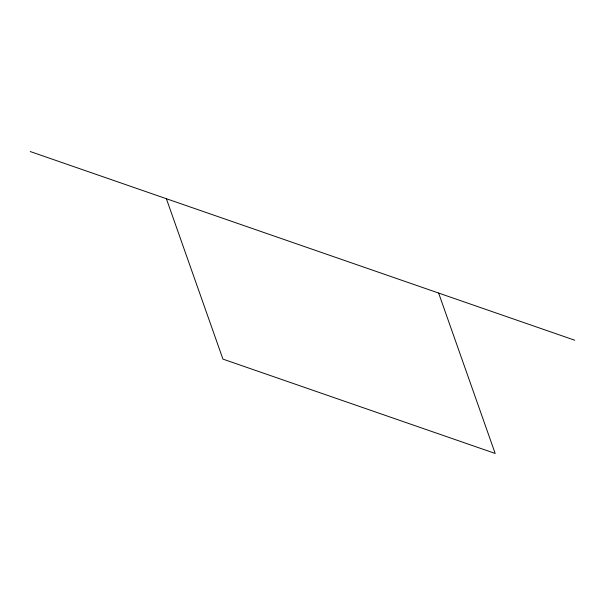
<?xml version="1.0" encoding="UTF-8"?>
<svg xmlns="http://www.w3.org/2000/svg" width="605" height="605" viewBox="0 0 605 605"><rect width="100%" height="100%" fill="white"/><g stroke="black" fill="none" stroke-linecap="round" stroke-linejoin="round"><path stroke-width="0.91" d="M30.25 151.545L574.75 340.222M438.625 293.054L495.185 453.455L222.935 359.113L166.375 198.712"/></g></svg>
